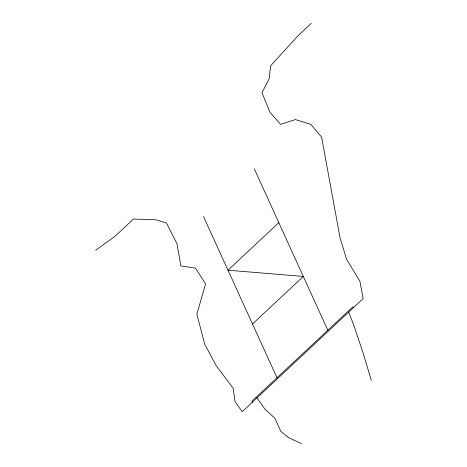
<?xml version="1.0" encoding="UTF-8"?>
<svg xmlns="http://www.w3.org/2000/svg" width="467" height="467" viewBox="0 0 467 467"><rect width="100%" height="100%" fill="white"/><g stroke="black" fill="none" stroke-linecap="round" stroke-linejoin="round"><path stroke-width="0.7" d="M311.232 23.35L298.308 35.434L270.568 65.835L269.179 78.754L261.987 92.629L269.827 112.115L280.609 124.374L295.354 119.57L310.818 124.368L321.6 137.105L339.999 237.551L346.584 259.313L359.882 281.198L363.163 298.594L242.186 411.713L235.018 401.527L233.138 388.264L216.133 365.556L204.68 344.08L196.881 314.186L205.55 283.918L195.568 268.122L180.834 265.921L176.929 243.657L166.486 223.033L155.639 219.77L133.474 219.046L115.25 236.086L95.642 250.248M278.822 222.671L227.984 270.206L303.328 276.452L252.489 323.981M301.484 443.65L288.705 437.632L280.825 431.345L274.853 418.239L264.777 408.975L257.013 397.849M353.303 307.811L352.859 306.837L251.982 401.159L252.425 402.134M254.311 168.891L327.84 330.233M203.472 216.425L277.001 377.762M348.721 312.102L354.126 326.147L363.268 353.537L371.358 380.471"/></g></svg>
